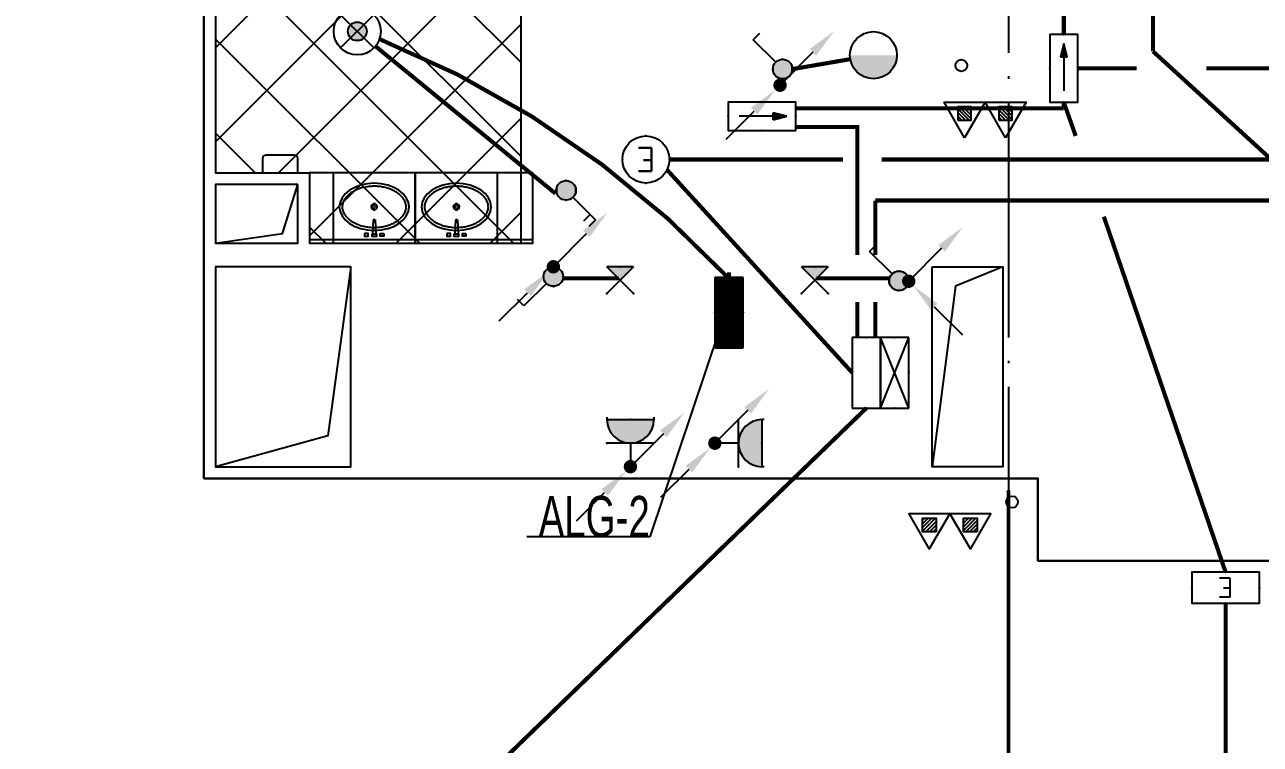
# Model space of a CAD drawing. Extents: x -292644 to 261407, y -12902 to 435090.
# Drawn here: x 120182 to 130700, y 69839 to 75959 of the extents above; entities that cross this region are included whole.
import ezdxf
from ezdxf.enums import TextEntityAlignment as Align
from ezdxf.xclip import XClip

# ---------------------------------------------------------------- set-up
doc = ezdxf.new("R2010")
doc.units = 0
doc.header["$LTSCALE"] = 1000
doc.header["$MEASUREMENT"] = 0
for name, pattern in [('104-10 轴网$0$DOTE', [2.4200000000000004, 2, -0.2, 0.02, -0.2]), ('DASH', [0.35, 0.25, -0.1]), ('X-104 8#10#平面_t3$0$109-34 轴网$0$L1$0$$AUDIT_BAD_LTYPE1', [0]), ('X-104 8#10#平面_t3$0$CACHE', [0.375, 0.25, -0.125]), ('X-104 8#10#平面_t3$0$DASH', [0.35, 0.25, -0.1])]:
    doc.linetypes.add(name, pattern=pattern)
doc.layers.get('0').update_dxf_attribs({"linetype": 'CONTINUOUS'})
for name, color, linetype in [('104-10 轴网$0$A_AXIS-轴线', 36, '104-10 轴网$0$DOTE'), ('DIM-箱柜', 3, 'CONTINUOUS'), ('EQUIP-插座', 3, 'CONTINUOUS'), ('EQUIP-照明', 3, 'CONTINUOUS'), ('EQUIP-箱柜', 3, 'CONTINUOUS'), ('LWIRE', 4, 'CONTINUOUS'), ('TEL_TEXT', 3, 'CONTINUOUS'), ('WIRE-应急', 2, 'DASH'), ('WIRE-照明', 1, 'CONTINUOUS'), ('X-104 8#10#平面_t3$0$A-E_栏杆', 232, 'CONTINUOUS'), ('X-104 8#10#平面_t3$0$A-FC', 242, 'X-104 8#10#平面_t3$0$CACHE'), ('X-104 8#10#平面_t3$0$A-I_卫-洁具', 241, 'CONTINUOUS'), ('X-104 8#10#平面_t3$0$A-O_分水线', 127, 'CONTINUOUS'), ('X-104 8#10#平面_t3$0$A-SUR_看线', 231, 'CONTINUOUS'), ('X-104 8#10#平面_t3$0$A-TECH_结构', 21, 'CONTINUOUS'), ('X-104 8#10#平面_t3$0$水-消火栓', 41, 'CONTINUOUS')]:
    doc.layers.add(name, color=color, linetype=linetype)
doc.layers.add('X-104 8#10#平面_t3$0$000套内', color=226, linetype='CONTINUOUS', lineweight=30, plot=False)
doc.layers.add('X-104 8#10#平面_t3$0$04-不打印_辅助线', color=165, linetype='CONTINUOUS', plot=False)
doc.layers.get('X-104 8#10#平面_t3$0$A-O_分水线').off()
doc.styles.add('_HZTXT', font='ROS', dxfattribs={"width": 0.8, "bigfont": 'JD'})
doc.styles.add('_TCH_LABEL', font='COMPLEX', dxfattribs={"bigfont": 'GBCBIG'})
doc.styles.add('_TEL_DIM', font='SIMPLEX', dxfattribs={"width": 0.7, "height": 3.5, "bigfont": 'HZTXT'})
doc.styles.get("Standard").update_dxf_attribs({"font": 'gbenor.shx', "bigfont": 'gbcbig.shx'})

# ---------------------------------------------------------------- blocks, each defined once
blk = doc.blocks.new('104-10 轴网')
at = {"layer": '104-10 轴网$0$A_AXIS-轴线', "linetype": '104-10 轴网$0$DOTE'}
blk.add_line((137229.5977508624, 40099.99999999987), (137229.5977508621, -6500.000000000186), dxfattribs=at)
blk = doc.blocks.new('X-104 8#10#平面_t3$0$meae')
for p, q in [((-215.039999999979, 0), (-243.7679999999818, 0)), ((-210, 5.039999999979045), (-210, 32.76000000000931)), ((-176.7359999999753, 0), (-204.9599999999627, 0)), ((-99.54815868195146, 8), (21.68149024352897, 14.3899337600451)), ((-99.54815868195146, -7.999999999941792), (-99.54815868195146, 8)), ((21.68149024352897, -14.3899337601033), (21.68149024352897, 14.3899337600451)), ((-210, -32.25599999999395), (-210, -5.039999999979045)), ((-99.54815868195146, -8.000000000058208), (21.68149024352897, -14.3899337601033))]:
    blk.add_line(p, q)
at = {"const_width": 0.8399999999999999}
blk.add_lwpolyline([(-209.5800000000163, -0.1400000000139698, -0.9999999999999999), (-210.4199999999837, -0.1400000000139698, -0.9999999999999999)], format="xyb", close=True, dxfattribs=at)
for points in [[(17.19145484233741, 81.35012003820157), (40, 81.35012003820157), (39.99999999994179, 51.35012003820157), (17.1914548422792, 51.35012003820157)], [(21.68149024352897, 21.35012003820157), (40, 21.35012003820157), (40, -21.35012003820157), (21.68149024352897, -21.35012003820157)], [(17.19145484233741, -81.35012003820157), (40, -81.35012003820157), (39.99999999994179, -51.35012003820157), (17.1914548422792, -51.35012003820157)]]:
    blk.add_lwpolyline(points, close=True)
blk.add_circle((-210, 0), 25.2)
blk.add_ellipse((-210, 0), major_axis=(0, -296.8388870928175), ratio=0.6737661697857759)
at = {"color": 8}
blk.add_open_spline([(-210, -271.838887092832), (-201.6286662275088, -271.838887092832), (-193.2556980797672, -270.8834744876949), (-176.5567826171755, -267.0318226981908), (-168.2292954665609, -264.1331208487391), (-151.7464247078751, -256.3412992825033), (-143.592075161112, -251.4461166422116), (-127.6688291439204, -239.6628589069005), (-119.9016611408442, -232.7743547918508), (-105.0053654383519, -217.100718463771), (-97.87740360945463, -208.3160983382841), (-84.50442564953119, -189.0367220979533), (-78.25994529254967, -178.5426552897552), (-66.86596525227651, -156.1005802754662), (-61.71665413689334, -144.1531549534993), (-52.68240508378949, -119.1104159536771), (-48.79751711455174, -106.0155586157343), (-42.41598126577446, -79.01830609660828), (-39.91934085072717, -65.11628590768669), (-36.39207964838715, -36.86706837144447), (-35.3614577781409, -22.5202054088586), (-34.79793056182098, 6.244822261855006), (-35.26502483320655, 20.66266644134885), (-37.68259151588427, 49.19399507466005), (-39.63306519814068, 63.30715293157846), (-44.95700291811954, 90.86129060061648), (-48.33046480413759, 104.3019146881416), (-56.39392556494568, 130.1611448710319), (-61.0838973345235, 142.5793309712317), (-71.62818411248736, 166.0733063118532), (-77.48238030000357, 177.1485642623738), (-90.15903716551838, 197.6798496269621), (-96.98112566315103, 207.1352148510632), (-111.3602107425686, 224.2113378457143), (-118.9163064261083, 231.8314545630128), (-134.510733252624, 245.1036245926516), (-142.547481424408, 250.7556368449004), (-158.868371842138, 260.0530890176306), (-167.1509793659789, 263.6999722997425), (-183.7976203592261, 269.0257272459567), (-192.162095878215, 270.7072330619558), (-208.8995512870024, 272.153067119536), (-217.2755150526064, 271.9185741905239), (-234.0031495776493, 269.526916392555), (-242.3573442720808, 267.3679324407713), (-258.9526960913208, 261.0731867576833), (-267.1936322519905, 256.9349128940958), (-283.3781850557425, 246.65468100406), (-291.3201072766096, 240.5117016318836), (-306.6623222918133, 226.2813428560039), (-314.0611830068519, 218.1942343084957), (-328.0653621423407, 200.2301868745126), (-334.6699371464783, 190.353927289194), (-346.859358667396, 169.044026111078), (-352.4439172392595, 157.6110181525), (-362.4072642970132, 133.476927122334), (-366.7859668953461, 120.7763437553076), (-374.1964356524404, 94.43610308453208), (-377.2281845823745, 80.79684587812517), (-381.8495765395346, 52.93462008907227), (-383.4392193020904, 38.71199739631265), (-385.1273327118251, 10.0537408667733), (-385.225804392132, -4.381569712015335), (-383.9285565786413, -33.08909023553133), (-382.5328362500295, -47.36097819061251), (-378.2902226594742, -75.36972922243876), (-375.4433290168527, -89.10625087702647), (-368.3874579074909, -115.6863969620317), (-364.1784936326439, -128.529630749661), (-354.5335200406262, -152.9902308470919), (-349.097582319926, -164.6071133053629), (-337.1786070214584, -186.3198765731067), (-330.6958189697471, -196.415140855941), (-316.9037533847149, -214.843760280055), (-309.5951420506462, -223.1764269854757), (-294.4000191528467, -237.9131964488188), (-286.5148495539906, -244.3169298697612), (-270.41386736813, -255.1213227973203), (-262.1997869724291, -259.5227866767091), (-245.6385630253353, -266.3373192788567), (-237.2919559226721, -268.7527736420161), (-222.6272707111784, -271.2949484957498), (-216.3134306632564, -271.838887092832), (-210, -271.838887092832)], degree=3, knots=[0, 0, 0, 0, 0.1541728099079682, 0.1541728099079682, 0.3083456198159364, 0.3083456198159364, 0.4625184297239047, 0.4625184297239047, 0.6166912396318729, 0.6166912396318729, 0.7708640495398411, 0.7708640495398411, 0.9250368594478093, 0.9250368594478093, 1.079209669355778, 1.079209669355778, 1.233382479263746, 1.233382479263746, 1.387555289171714, 1.387555289171714, 1.541728099079682, 1.541728099079682, 1.69590090898765, 1.69590090898765, 1.850073718895619, 1.850073718895619, 2.004246528803587, 2.004246528803587, 2.158419338711555, 2.158419338711555, 2.312592148619523, 2.312592148619523, 2.466764958527492, 2.466764958527492, 2.62093776843546, 2.62093776843546, 2.775110578343428, 2.775110578343428, 2.929283388251396, 2.929283388251396, 3.083456198159364, 3.083456198159364, 3.237629008067333, 3.237629008067333, 3.391801817975301, 3.391801817975301, 3.545974627883269, 3.545974627883269, 3.700147437791237, 3.700147437791237, 3.854320247699206, 3.854320247699206, 4.008493057607174, 4.008493057607174, 4.162665867515142, 4.162665867515142, 4.31683867742311, 4.31683867742311, 4.471011487331078, 4.471011487331078, 4.625184297239047, 4.625184297239047, 4.779357107147015, 4.779357107147015, 4.933529917054983, 4.933529917054983, 5.087702726962951, 5.087702726962951, 5.24187553687092, 5.24187553687092, 5.396048346778888, 5.396048346778888, 5.550221156686856, 5.550221156686856, 5.704393966594824, 5.704393966594824, 5.858566776502792, 5.858566776502792, 6.012739586410761, 6.012739586410761, 6.166912396318729, 6.166912396318729, 6.283185307179586, 6.283185307179586, 6.283185307179586, 6.283185307179586], dxfattribs=at)
at = {"layer": 'X-104 8#10#平面_t3$0$04-不打印_辅助线'}
blk.add_lwpolyline([(-499.9999999998836, -349.9999999999418), (-499.9999999998836, 350.0000000000582), (100.0000000001164, 350.0000000000582), (100.0000000001164, -349.9999999999418)], close=True, dxfattribs=at)
blk = doc.blocks.new('X-104 8#10#平面_t3$0$A-toilet-F2$0$A-toilet-F3$0$$plan$00000388')
for p, q in [((0, -220.78125), (0, 220.78125)), ((-211.7636100000016, 107.6506163835302), (-211.7636100000016, -107.6506388835276)), ((-202.5, -209.53125), (-202.5, 209.53125))]:
    blk.add_line(p, q)
blk.add_lwpolyline([(-202.4999999999999, -209.5312499999999), (-151.5815775000015, -220.9312574999972), (-102.2263650000007, -226.3893074999992), (-50.17650749999908, -226.3893074999992), (8.526512829121202e-14, -220.7812499999999)])
for centre, radius, start, end in [((-70.50223739520334, -1596.893304158019), 1822.905267548176, 91.22236801686525, 107.2477400730136), ((-76.17188249999913, -236.25), 463.3354349999999, 97.73994600000086, 105.8219819999994), ((-76.17188249999913, -236.25), 463.3354349999999, 80.5376779999934, 97.73994600000086), ((-562.4982811024126, -12.18639293920603), 163.5812782416205, 107.2477400730136, 159.5476091936029), ((-555.5449209055997, -23.26485846064998), 162.7261878014058, 104.7785650587778, 136.8542646013629), ((-443.4417002224786, -448.2021481943076), 602.2018211347165, 67.37374387746667, 104.7785650587778), ((-595.175017904075, 0), 128.7061108459815, 159.5476091936029, 200.4523908063857), ((-580.3665348804823, -1.124999869261956e-05), 128.7061108459815, 136.8542646013629, 223.1457353986371), ((-562.4982811024126, 12.18639293920603), 163.5812782416205, 200.4523908063857, 252.7522599269864), ((-555.5449209055997, 23.26483596065259), 162.7261878014058, 223.1457353986371, 255.2214349412222), ((-70.50223739520334, 1596.893304158019), 1822.905267548176, 252.7522599269864, 268.7776319831348), ((-443.4417002224786, 448.2021256943101), 602.2018211347165, 255.2214349412222, 292.6262561225334)]:
    blk.add_arc(centre, radius, start, end)
blk = doc.blocks.new('X-104 8#10#平面_t3$0$hgfasg')
at = {"layer": 'X-104 8#10#平面_t3$0$04-不打印_辅助线'}
blk.add_lwpolyline([(-450, 1599.999999999709), (450, 1599.999999999651), (450, -3.492459654808044e-10), (-450, -2.91038304567337e-10)], close=True, dxfattribs=at)
at = {"rotation": 270}
blk.add_blockref('X-104 8#10#平面_t3$0$A-toilet-F2$0$A-toilet-F3$0$$plan$00000388', (0, 0), dxfattribs=at)
blk = doc.blocks.new('X-104 8#10#平面_t3$0$hgfd')
at = {"color": 8}
for p, q in [((-38.49999971458601, 228.000000048185), (38.50000028541399, 227.9999999518077)), ((3.335953806526959e-07, 266.5000000000036), (2.372253220528364e-07, 189.5000000000036))]:
    blk.add_line(p, q, dxfattribs=at)
for points in [[(250, -3.504792402964085e-07), (-249.9999999999927, 3.504792402964085e-07), (-249.9999994917889, 406.0000003504792, -0.4142135623732199), (-199.9999994292011, 456.0000002878987), (-119.9999994292084, 456.0000001877597), (-119.9999994166865, 466.000000187767), (120.0000005833208, 465.9999998122548), (120.0000005708062, 455.9999998122548), (200.000000570777, 455.9999997121158, -0.414213562372991), (250.0000005081893, 405.9999996495353)], [(175.000000062566, 49.99999974339516), (-174.9999999374049, 50.00000025659756, -0.4142135623730927), (-199.9999999061183, 75.00000028789145), (-199.9999995230974, 381.0000002878987, -0.414213562373095), (-174.9999994917962, 406.0000002565976), (175.0000005082111, 405.9999997434024, -0.4142135623731322), (200.0000004769245, 380.9999997121085), (200.0000000938744, 74.99999971210127, -0.4142135623730573)], [(250, -3.504792402964085e-07), (-249.9999999999927, 3.504792402964085e-07), (-249.9999999686988, 25.00000035048652, -0.4142135623730971), (-224.9999999373977, 50.00000031918535), (225.0000000625878, 49.99999968082193, -0.4142135623730932), (250.0000000313012, 24.99999964952804)]]:
    blk.add_lwpolyline(points, format="xyb", close=True)
blk.add_lwpolyline([(120.0000005708062, 455.9999998122548), (200.000000570777, 455.9999997121158, -0.414213562373095), (250.0000005081893, 405.9999996495353), (250, -3.504792402964085e-07), (-249.9999999999927, 3.504792402964085e-07), (-249.9999994917889, 406.0000003504792, -0.4142135623730929), (-199.9999994292011, 456.0000002878987), (-119.9999994292084, 456.0000001877597)], format="xyb")
blk.add_lwpolyline([(120.0000005082184, 405.9999998122476), (-119.9999994917889, 406.0000001877524), (-119.9999994166865, 466.000000187767), (120.0000005833208, 465.9999998122548)], close=True)
blk.add_lwpolyline([(150.0000000876389, 69.99999977469633), (-149.9999999123756, 70.00000022531094, -0.4142135623730976), (-199.9999998497879, 120.0000002878915), (-199.9999995543913, 356.0000002878842, -0.414213562373095), (-149.9999994918035, 406.0000002253037), (150.0000005081965, 405.9999997746963, -0.414213562373095), (200.0000004456087, 355.9999997121085), (200.0000001502194, 119.9999997121231, -0.4142135623731096)], format="xyb", close=True, dxfattribs=at)
for centre, radius in [((-49.99999971457146, 228.0000000625914), 10), ((2.854139893315732e-07, 228.0000000000036), 35), ((50.00000028542127, 227.9999999374159), 10), ((-49.99999983975431, 128.0000000625841), 10), ((50.00000016025297, 127.9999999374159), 10)]:
    blk.add_circle(centre, radius)
blk.add_circle((2.854139893315732e-07, 228.0000000000036), 25, dxfattribs=at)
blk = doc.blocks.new('X-104 8#10#平面_t3$0$卫生间')
at = {"layer": 'X-104 8#10#平面_t3$0$A-I_卫-洁具', "ltscale": 0.1}
blk.add_lwpolyline([(29249.99997658384, 18300.0000078821), (31149.99997658456, 18300.00000788411), (31149.99997658456, 18900.00000788411), (29249.99997658384, 18900.0000078821)], close=True, dxfattribs=at)
blk.add_lwpolyline([(29249.9999765839, 18900.00000788417), (29249.9999765839, 18870.00000788417), (31149.99997652085, 18870.00000788397), (31149.99997652428, 18900.00000788411)], dxfattribs=at)
for points in [[(31549.99997658755, 18300.00000787908), (31249.99997658755, 18300.00000787908), (31249.99997658755, 18180.00000787896, 0.414213562373095), (31279.99997658755, 18150.00000787896), (31519.99997658755, 18150.00000787896, 0.414213562373095), (31549.99997658755, 18180.00000787896)], [(27649.9999765533, 12800.00000788734), (27649.9999765533, 13100.00000788734), (27769.99997655342, 13100.00000788734, -0.414213562373095), (27799.99997655342, 13070.00000788734), (27799.99997655342, 12830.00000788734, -0.414213562373095), (27769.99997655342, 12800.00000788734)]]:
    blk.add_lwpolyline(points, format="xyb", close=True, dxfattribs=at)
at = {"layer": 'X-104 8#10#平面_t3$0$A-I_卫-洁具'}
for points in [[(30074.99997657166, 15851.95678070415), (30074.99997657168, 15771.95678070415, 0.4142135623730523), (30094.99997657168, 15751.95678070415), (30134.99997657171, 15751.95678070415), (30134.99997657169, 15871.95678070415), (30094.99997657166, 15871.95678070415, 0.4142135623731306)], [(30974.99997657155, 15851.95678070412), (30974.99997657156, 15771.95678070412, 0.4142135623730523), (30994.99997657156, 15751.95678070412), (31034.99997657159, 15751.95678070412), (31034.99997657158, 15871.95678070412), (30994.99997657155, 15871.95678070412, 0.4142135623731306)], [(31889.99997657165, 15851.95678070426), (31889.99997657166, 15771.95678070426, 0.4142135623730523), (31909.99997657166, 15751.95678070426), (31949.99997657169, 15751.95678070426), (31949.99997657168, 15871.95678070426), (31909.99997657165, 15871.95678070426, 0.4142135623731306)], [(30974.99997657155, 14348.04323506608), (30974.99997657156, 14428.04323506608, -0.4142135623730523), (30994.99997657156, 14448.04323506608), (31034.99997657159, 14448.04323506608), (31034.99997657158, 14328.04323506608), (30994.99997657155, 14328.04323506608, -0.4142135623731306)], [(31889.99997657163, 14348.04323506594), (31889.99997657166, 14428.04323506594, -0.4142135623730523), (31909.99997657166, 14448.04323506594), (31949.99997657169, 14448.04323506594), (31949.99997657166, 14328.04323506594), (31909.99997657163, 14328.04323506594, -0.4142135623731306)]]:
    blk.add_lwpolyline(points, format="xyb", close=True, dxfattribs=at)
at = {"layer": 'X-104 8#10#平面_t3$0$A-I_卫-洁具', "ltscale": 0.1, "xscale": -1}
for name, p, rotation in [('X-104 8#10#平面_t3$0$meae', (29899.9999765845, 18800.00000788434), 270), ('X-104 8#10#平面_t3$0$meae', (30599.9999765845, 18800.00000788411), 270), ('X-104 8#10#平面_t3$0$hgfd', (29884.99997657168, 15000.00000755693), 180)]:
    blk.add_blockref(name, p, dxfattribs=dict(at, rotation=rotation))
for p in [(29699.99997657168, 15200.000007897), (30599.99997657168, 15200.00000788565), (31499.99997657168, 15200.00000788539)]:
    blk.add_blockref('X-104 8#10#平面_t3$0$hgfasg', p, dxfattribs=at)
at = {"layer": 'X-104 8#10#平面_t3$0$A-I_卫-洁具', "ltscale": 0.1, "rotation": 180}
for p in [(30599.99997657168, 15000.00000789596), (31499.99997657168, 15000.00000788481)]:
    blk.add_blockref('X-104 8#10#平面_t3$0$hgfasg', p, dxfattribs=at)
blk = doc.blocks.new('X-104 8#10#平面_t3$0$fdhggh')
at = {"layer": 'X-104 8#10#平面_t3$0$04-不打印_辅助线', "linetype": 'X-104 8#10#平面_t3$0$109-34 轴网$0$L1$0$$AUDIT_BAD_LTYPE1'}
h = blk.add_hatch(dxfattribs=at)
h.set_pattern_fill('多孔材料', color=256, scale=200)
h.set_pattern_definition([(45, (-111356.9507218324, 59400.00000000006), (-400.0004066222933, 400.0004066222933), []), (135, (-111356.9507218324, 59400.00000000006), (-400.0004066222933, -400.0004066222933), [])])
h.paths.add_polyline_path([(14350.00002345067, 81349.998361637), (10050.00002342873, 81349.998361637), (10050.00002342876, 74699.9983616371), (10850.00002341293, 74699.9983616371), (10850.00002341301, 74099.99836163205), (12650.00002341645, 74099.99836163194), (12650.00002341648, 76549.99838347366), (14350.00002344706, 76549.9983834708)])
blk.add_lwpolyline([(14350.00002345067, 81349.998361637), (10050.00002342873, 81349.998361637), (10050.00002342876, 74699.9983616371), (10850.00002341293, 74699.9983616371), (10850.00002341301, 74099.99836163205), (12650.00002341645, 74099.99836163194), (12650.00002341648, 76549.99838347366), (14350.00002344706, 76549.9983834708), (14350.00002345062, 81349.99836163704)], close=True, dxfattribs=at)
blk = doc.blocks.new('X-104 8#10#平面_t3$0$fdsgdfh')
at = {"layer": 'X-104 8#10#平面_t3$0$A-TECH_结构'}
for points in [[(10050.00002342812, 14699.99999211595), (10619.39593914832, 14782.85818737998), (10750.0000234124, 15199.99999212098)], [(11199.99999999703, 14499.99999211586), (11005.12674833491, 13061.95794338497), (10050.00002342826, 12799.99999250611)]]:
    blk.add_lwpolyline(points, dxfattribs=at)
at = {"layer": 'X-104 8#10#平面_t3$0$A-TECH_结构', "linetype": 'X-104 8#10#平面_t3$0$109-34 轴网$0$L1$0$$AUDIT_BAD_LTYPE1'}
for points in [[(10750.0000234124, 15199.99999212098), (10050.00002342812, 15199.99999212098), (10050.00002342812, 14699.99999211595), (10750.0000234124, 14699.99999211595)], [(11199.99999999686, 14499.99999211586), (10050.00002342826, 14499.99999211586), (10050.00002342826, 12799.99999250611), (11199.99999999686, 12799.99999250611)], [(16149.99999999524, 14499.99836163234), (16750.00000000237, 14499.99836163232), (16750.00000000237, 12799.9983620226), (16149.99999999524, 12799.99836202263)]]:
    blk.add_lwpolyline(points, close=True, dxfattribs=at)
blk.add_lwpolyline([(16750.00000000237, 14499.99836163232), (16349.02608525718, 14334.72744898006), (16149.99999999524, 12799.99836202263)], dxfattribs=at)
blk = doc.blocks.new('*U4906')
at = {"layer": 'X-104 8#10#平面_t3$0$A-E_栏杆'}
for points in [[(-5299.999999989996, 50), (0, 50)], [(-5299.999999989996, 0), (-599.9999999950014, 0)]]:
    blk.add_lwpolyline(points, dxfattribs=at)
at = {"layer": 'X-104 8#10#平面_t3$0$A-FC'}
for p, q in [((-150.1205822191259, 475.0000000123109), (-5135.222420518556, 474.9995015044406)), ((-5135.222420518556, 173.9195319662686), (-164.7775794651534, 173.9200283635582))]:
    blk.add_line(p, q, dxfattribs=at)
blk.add_lwpolyline([(0, 50), (-5299.999999990636, 50), (-5299.999999990636, 1250.000000000786), (0, 1250.000000000786)], close=True, dxfattribs=at)
at = {"layer": 'X-104 8#10#平面_t3$0$A-FC', "ltscale": 1000}
for points in [[(-5249.999999982399, 100.0000000116124), (-5249.999999984029, 250.0000000111468), (-5099.999999984262, 250.0000000130094), (-5099.999999983331, 200.0000000130094), (-5199.999999983331, 200.0000000111468), (-5199.999999982865, 150.0000000120781), (-5099.999999983098, 150.0000000130094), (-5099.999999982399, 100.0000000130094), (-5299.999999983796, 100.0000000041618), (-5299.999999987464, 550.0000000041618), (-5099.999999985193, 550.0000000130094), (-5099.999999984728, 500.0000000130094), (-5199.999999984728, 500.0000000120781), (-5199.999999983796, 450.0000000116124), (-5099.999999984029, 450.0000000125438), (-5099.999999984029, 400.0000000130094), (-5249.999999983796, 400.0000000111468), (-5249.999999985193, 550.0000000116124)], [(-50.00000000130967, 100.0000000071886), (-49.99999999967986, 250.000000006723), (-199.999999999447, 250.0000000085856), (-200.0000000003783, 200.0000000085856), (-100.0000000003783, 200.000000006723), (-100.000000000844, 150.0000000076543), (-200.0000000006112, 150.0000000085856), (-200.0000000013097, 100.0000000085856), (8.731149137020111e-11, 99.99999999973807), (3.754394128918648e-09, 549.9999999997381), (-199.9999999985157, 550.0000000085856), (-199.9999999989814, 500.0000000085856), (-99.99999999898137, 500.0000000076543), (-99.99999999991269, 450.0000000071886), (-199.9999999996799, 450.00000000812), (-199.9999999996799, 400.0000000085856), (-49.99999999991269, 400.000000006723), (-49.9999999985157, 550.0000000071886)]]:
    blk.add_lwpolyline(points, dxfattribs=at)
blk = doc.blocks.new('*U4907')
at = {"layer": 'X-104 8#10#平面_t3$0$A-E_栏杆'}
for points in [[(-4999.999979327851, 50), (0, 50)], [(-4999.999979327851, 0), (-299.999979332857, 0)]]:
    blk.add_lwpolyline(points, dxfattribs=at)
at = {"layer": 'X-104 8#10#平面_t3$0$A-FC'}
for p, q in [((-150.1205822191259, 475.0000000123109), (-4835.222399856411, 474.9995015044406)), ((-4835.222399856411, 173.9195319662686), (-164.7775794651534, 173.9200283635582))]:
    blk.add_line(p, q, dxfattribs=at)
blk.add_lwpolyline([(0, 50), (-4999.999979328491, 50), (-4999.999979328491, 1250.000000000786), (0, 1250.000000000786)], close=True, dxfattribs=at)
at = {"layer": 'X-104 8#10#平面_t3$0$A-FC', "ltscale": 1000}
for points in [[(-4949.999979320255, 100.0000000116124), (-4949.999979321885, 250.0000000111468), (-4799.999979322118, 250.0000000130094), (-4799.999979321186, 200.0000000130094), (-4899.999979321186, 200.0000000111468), (-4899.999979320721, 150.0000000120781), (-4799.999979320954, 150.0000000130094), (-4799.999979320255, 100.0000000130094), (-4999.999979321652, 100.0000000041618), (-4999.999979325319, 550.0000000041618), (-4799.999979323049, 550.0000000130094), (-4799.999979322583, 500.0000000130094), (-4899.999979322583, 500.0000000120781), (-4899.999979321652, 450.0000000116124), (-4799.999979321885, 450.0000000125438), (-4799.999979321885, 400.0000000130094), (-4949.999979321652, 400.0000000111468), (-4949.999979323049, 550.0000000116124)], [(-50.00000000130967, 100.0000000071886), (-49.99999999967986, 250.000000006723), (-199.999999999447, 250.0000000085856), (-200.0000000003783, 200.0000000085856), (-100.0000000003783, 200.000000006723), (-100.000000000844, 150.0000000076543), (-200.0000000006112, 150.0000000085856), (-200.0000000013097, 100.0000000085856), (8.731149137020111e-11, 99.99999999973807), (3.754394128918648e-09, 549.9999999997381), (-199.9999999985157, 550.0000000085856), (-199.9999999989814, 500.0000000085856), (-99.99999999898137, 500.0000000076543), (-99.99999999991269, 450.0000000071886), (-199.9999999996799, 450.00000000812), (-199.9999999996799, 400.0000000085856), (-49.99999999991269, 400.000000006723), (-49.9999999985157, 550.0000000071886)]]:
    blk.add_lwpolyline(points, dxfattribs=at)
blk = doc.blocks.new('*U4908')
at = {"layer": 'X-104 8#10#平面_t3$0$A-E_栏杆'}
for points in [[(-4699.998361631831, 50), (0, 50)], [(-4699.998361631831, 0), (0.001638363162783207, 0)]]:
    blk.add_lwpolyline(points, dxfattribs=at)
at = {"layer": 'X-104 8#10#平面_t3$0$A-FC'}
for p, q in [((-150.1205822191259, 475.0000000123109), (-4535.220782160392, 474.9995015044406)), ((-4535.220782160392, 173.9195319662686), (-164.7775794651534, 173.9200283635582))]:
    blk.add_line(p, q, dxfattribs=at)
blk.add_lwpolyline([(0, 50), (-4699.998361632472, 50), (-4699.998361632472, 1250.000000000786), (0, 1250.000000000786)], close=True, dxfattribs=at)
at = {"layer": 'X-104 8#10#平面_t3$0$A-FC', "ltscale": 1000}
for points in [[(-4649.998361624235, 100.0000000116124), (-4649.998361625865, 250.0000000111468), (-4499.998361626098, 250.0000000130094), (-4499.998361625167, 200.0000000130094), (-4599.998361625167, 200.0000000111468), (-4599.998361624701, 150.0000000120781), (-4499.998361624934, 150.0000000130094), (-4499.998361624235, 100.0000000130094), (-4699.998361625632, 100.0000000041618), (-4699.998361629299, 550.0000000041618), (-4499.998361627029, 550.0000000130094), (-4499.998361626564, 500.0000000130094), (-4599.998361626564, 500.0000000120781), (-4599.998361625632, 450.0000000116124), (-4499.998361625865, 450.0000000125438), (-4499.998361625865, 400.0000000130094), (-4649.998361625632, 400.0000000111468), (-4649.998361627029, 550.0000000116124)], [(-50.00000000130967, 100.0000000071886), (-49.99999999967986, 250.000000006723), (-199.999999999447, 250.0000000085856), (-200.0000000003783, 200.0000000085856), (-100.0000000003783, 200.000000006723), (-100.000000000844, 150.0000000076543), (-200.0000000006112, 150.0000000085856), (-200.0000000013097, 100.0000000085856), (8.731149137020111e-11, 99.99999999973807), (3.754394128918648e-09, 549.9999999997381), (-199.9999999985157, 550.0000000085856), (-199.9999999989814, 500.0000000085856), (-99.99999999898137, 500.0000000076543), (-99.99999999991269, 450.0000000071886), (-199.9999999996799, 450.00000000812), (-199.9999999996799, 400.0000000085856), (-49.99999999991269, 400.000000006723), (-49.9999999985157, 550.0000000071886)]]:
    blk.add_lwpolyline(points, dxfattribs=at)
blk = doc.blocks.new('X-104 8#10#平面_t3$0$dsrr')
at = {"layer": 'X-104 8#10#平面_t3$0$A-TECH_结构', "color": 2, "linetype": 'X-104 8#10#平面_t3$0$109-34 轴网$0$L1$0$$AUDIT_BAD_LTYPE1'}
blk.add_lwpolyline([(-6049.999999991735, 50.00002764243982), (-5649.999999991735, 50.00002764243982), (-5649.999999991735, -349.9999863076664), (-6049.999999991735, -349.9999863076664)], close=True, dxfattribs=at)
at = {"linetype": 'X-104 8#10#平面_t3$0$109-34 轴网$0$L1$0$$AUDIT_BAD_LTYPE1'}
for name, p, rotation in [('*U4907', (-5599.999999993452, 5050.00000697092), 90), ('*U4906', (-5649.999999990396, 150.0000276421779), 179.9999999999999)]:
    blk.add_blockref(name, p, dxfattribs=dict(at, rotation=rotation))
at = {"linetype": 'X-104 8#10#平面_t3$0$109-34 轴网$0$L1$0$$AUDIT_BAD_LTYPE1', "xscale": -1, "rotation": 270}
blk.add_blockref('*U4908', (-299.9999999975262, 5049.998361632315), dxfattribs=at)
blk = doc.blocks.new('X-104 8#10#平面_t3$0$$TWTSYS$00000546')
h = blk.add_hatch()
h.set_pattern_fill('ANSI31', color=256, scale=200, style=0)
h.set_pattern_definition([(45, (-38543.80223862439, -6670.830405693208), (-17.67766952966369, 17.67766952966369), [])])
h.paths.add_polyline_path([(-64.92232553117356, 173.7449990885525), (64.922325531159, 173.7449990885525), (64.922325531159, 43.90034802621994), (-64.92232553117356, 43.90034802621994)])
for points in [[(0, 343.6163707387423), (-198.3870041439732, 0), (198.3870041439732, 0)], [(-64.92232553117356, 173.7449990885525), (64.922325531159, 173.7449990885525), (64.922325531159, 43.90034802621994), (-64.92232553117356, 43.90034802621994)]]:
    blk.add_lwpolyline(points, close=True)
blk = doc.blocks.new('X-104 8#10#平面_t3$0$A$C46662BA1')
at = {"layer": 'X-104 8#10#平面_t3$0$水-消火栓'}
for centre in [(128154.7816785441, 75611.97543888733), (128586.9507452472, 71899.99999250595)]:
    blk.add_circle(centre, 50, dxfattribs=at)
at = {"layer": 'X-104 8#10#平面_t3$0$水-消火栓', "yscale": 0.88, "zscale": 0.88}
for p, xscale, rotation in [((128182.3701816009, 75299.9999921126), -0.88, 179.9999999999999), ((128531.5313088944, 75299.9999921126), -0.88, 179.9999999999999), ((127882.3701816031, 71799.9999925059), 0.88, 179.9999999999992), ((128231.5313088966, 71799.9999925059), 0.88, 179.9999999999992)]:
    blk.add_blockref('X-104 8#10#平面_t3$0$$TWTSYS$00000546', p, dxfattribs=dict(at, xscale=xscale, rotation=rotation))
blk = doc.blocks.new('X-104 8#10#平面_t3')
at = {"layer": 'X-104 8#10#平面_t3$0$000套内'}
blk.add_lwpolyline([(120156.9507218297, 88050.00001395628), (120156.9507218297, 84250.00001394973), (120056.9507218265, 84249.99999212043), (120056.9507218265, 81449.99999212037), (121706.9507452614, 81449.99999212037), (121706.9507452614, 72099.99999250575), (128806.9507452472, 72099.99999250573), (128806.9507452472, 71400.00001392835), (132006.9507218291, 71400.00001392834), (132006.9507218291, 58750.00001395626), (120806.9507218268, 58750.00001395631), (120806.9507218268, 55950.00001387135), (106906.9507218297, 55950.00001387132), (106906.9507218297, 71500.00001395628), (106906.950721829, 76850.00001395635), (108306.9507218577, 76850.00001395638), (108306.9507218577, 88050.00001395628)], close=True, dxfattribs=at)
at = {"layer": 'X-104 8#10#平面_t3$0$A-SUR_看线', "linetype": 'X-104 8#10#平面_t3$0$DASH', "ltscale": 2, "const_width": 30}
blk.add_lwpolyline([(128556.9507218327, 59800.00001394926), (128556.9507218326, 71999.9983759723)], dxfattribs=at)
at = {"linetype": 'X-104 8#10#平面_t3$0$109-34 轴网$0$L1$0$$AUDIT_BAD_LTYPE1'}
for name, p in [('X-104 8#10#平面_t3$0$fdhggh', (111756.9507218327, -2.91038304567337e-10)), ('X-104 8#10#平面_t3$0$fdsgdfh', (111756.9507218327, 59399.99999999948)), ('X-104 8#10#平面_t3$0$dsrr', (136956.9507218328, 76200.00001394968))]:
    blk.add_blockref(name, p, dxfattribs=at)
ref = blk.add_blockref('104-10 轴网', (-8672.647029029147, 59400.00000000004), dxfattribs=at)
XClip(ref).set_block_clipping_path([(104379.59775086239, -11899.999999999955), (178479.5977508624, 45500.000000000044)])
at = {"linetype": 'X-104 8#10#平面_t3$0$109-34 轴网$0$L1$0$$AUDIT_BAD_LTYPE1', "rotation": 180}
blk.add_blockref('X-104 8#10#平面_t3$0$卫生间', (153756.950721833, 92999.99999999956), dxfattribs=at)
at = {"layer": 'X-104 8#10#平面_t3$0$A-O_分水线', "linetype": 'X-104 8#10#平面_t3$0$109-34 轴网$0$L1$0$$AUDIT_BAD_LTYPE1'}
blk.add_blockref('X-104 8#10#平面_t3$0$A$C46662BA1', (0, -2.91038304567337e-11), dxfattribs=at)
blk = doc.blocks.new('$equip$00001151')
blk.add_circle((0, 0.5), 0.5)
for points in [[(0.4330127085668209, 0.2500000115614966), (-0.4330126952190767, 0.2499999884385034), (0.5, 0.5000000133477442), (-0.5, 0.4999999866522558)], [(0.2500000115578587, 0.0669873047809233), (-0.2499999884421413, 0.06698729143317905), (0.4330127085668209, 0.2500000115614966), (-0.4330126952190767, 0.2499999884385034)], [(1.334774424321949e-08, 0), (1.334774424321949e-08, 0), (0.2500000115578587, 0.0669873047809233), (-0.2499999884421413, 0.06698729143317905)]]:
    blk.add_solid(points)
at = {"flags": 9}
blk.add_attdef('A', (0, 0), '', height=2e-05, dxfattribs=at)
blk = doc.blocks.new('$equip$00001424')
for p, q in [((-0.75, 0), (0.75, 0.5999999999985448)), ((-0.75, 0.5999999999985448), (0.75, 0)), ((0.75, 0.5999999999985448), (-0.75, 0.5999999999985448)), ((-0.75, 0.5999999999985448), (-0.75, 0)), ((0.75, 0), (0.75, 0.5999999999985448)), ((-0.75, 0), (0.75, 0))]:
    blk.add_line(p, q)
for p in [(0, 0.5999999999985448), (-0.75, 0.2999999999992724), (0.75, 0.2999999999992724), (0, 0)]:
    blk.add_point(p)
at = {"style": '_TCH_LABEL', "flags": 9}
blk.add_attdef('A', (0, 0), '', height=2e-05, dxfattribs=at)
blk = doc.blocks.new('$equip$00001413')
for p, q in [((0.75, 0.5999999999985448), (-0.75, 0.5999999999985448)), ((-0.75, 0.5999999999985448), (-0.75, 0)), ((0.75, 0), (0.75, 0.5999999999985448)), ((-0.75, 0), (0.75, 0))]:
    blk.add_line(p, q)
for p in [(0, 0.5999999999985448), (-0.75, 0.2999999999992724), (0.75, 0.2999999999992724), (0, 0)]:
    blk.add_point(p)
at = {"style": '_TCH_LABEL', "flags": 9}
blk.add_attdef('A', (0, 0), '', height=2e-05, dxfattribs=at)
blk = doc.blocks.new('$equip$00001962')
for p, q in [((0.1473139127519971, 0.3556472460822988), (0.625000000003638, 0.8333333333339397)), ((0.625000000003638, 0.8333333333339397), (0.7664213562420628, 0.6919119770955149))]:
    blk.add_line(p, q)
blk.add_circle((3.637978807091713e-12, 0.2083333333339397), 0.2083333333334168)
for p in [(1.091393642127514e-11, 0.4166666666660603), (-0.2083333333284827, 0.2083333333375776), (1.091393642127514e-11, 0), (0.2083333333393966, 0.2083333333375776)]:
    blk.add_point(p)
for points in [[(-0.1804219591176661, 0.312500000001819), (0.1804219591249421, 0.312500000001819), (-0.2083333333284827, 0.2083333333339397), (0.2083333333357587, 0.2083333333339397)], [(-0.1041666666642413, 0.3887552924552438), (0.1041666666715173, 0.3887552924552438), (-0.1804219591176661, 0.312500000001819), (0.1804219591249421, 0.312500000001819)], [(3.637978807091713e-12, 0.4166666666660603), (3.637978807091713e-12, 0.4166666666660603), (-0.1041666666642413, 0.3887552924552438), (0.1041666666715173, 0.3887552924552438)], [(-0.1804219591176661, 0.1041666666660603), (0.1804219591249421, 0.1041666666660603), (-0.2083333333284827, 0.2083333333339397), (0.2083333333357587, 0.2083333333339397)], [(-0.1041666666642413, 0.02791137421263556), (0.1041666666715173, 0.02791137421263556), (-0.1804219591176661, 0.1041666666660603), (0.1804219591249421, 0.1041666666660603)], [(3.637978807091713e-12, 1.818989403545856e-12), (3.637978807091713e-12, 1.818989403545856e-12), (-0.1041666666642413, 0.02791137421263556), (0.1041666666715173, 0.02791137421263556)]]:
    blk.add_solid(points)
at = {"layer": 'TEL_TEXT', "style": '_TEL_DIM', "flags": 1}
blk.add_attdef('A', text='', height=2e-05, dxfattribs=at).set_placement((0, 0), align=Align.MIDDLE_CENTER)
blk = doc.blocks.new('$equip$00001154')
for p, q in [((0, 0.2828427124768496), (0, -0.2828427124768496)), ((0, 0.2828427124768496), (0.5656854249500611, -0.2828427124768496)), ((0.5656854249500611, 0.2828427124768496), (0, -0.2828427124768496))]:
    blk.add_line(p, q)
for p in [(0.5656854249500611, 0.2828427124768496), (0, 0.004449836778803729), (0.2828427124732116, 0), (0.5656854249500611, -0.2828427124768496)]:
    blk.add_point(p)
blk.add_solid([(0, -0.2828427124768496), (0.2828427124732116, 0), (0, 0.2828427124768496)])
at = {"layer": 'TEL_TEXT', "style": '_TEL_DIM', "flags": 1}
blk.add_attdef('A', text='', height=2e-05, dxfattribs=at).set_placement((0, 0), align=Align.MIDDLE_CENTER)
blk = doc.blocks.new('$equip$00001147')
blk.add_circle((0, 0), 0.5)
at = {"flags": 9}
blk.add_attdef('A', (0, 0), '', height=2e-05, dxfattribs=at)
blk = doc.blocks.new('$equip_U$00000361(HT0843)')
for p in [(0, 0.500000000001819), (-0.5, 1.818989403545856e-12), (0.5, 1.818989403545856e-12), (0, -0.499999999998181)]:
    blk.add_point(p)
blk.add_blockref('$equip$00001147', (0, 1.818989403545856e-12))
at = {"color": 7, "style": '_TEL_DIM'}
blk.add_attdef('$TEXT$', text='', height=0.5, dxfattribs=at).set_placement((0, 1.818989403545856e-12), align=Align.MIDDLE_CENTER)
at = {"color": 7, "style": '_TEL_DIM', "flags": 1}
for tag in ['REMARK', 'A']:
    blk.add_attdef(tag, text='', height=2.5e-05, dxfattribs=at).set_placement((0, 1.818989403545856e-12), align=Align.MIDDLE_CENTER)
blk = doc.blocks.new('$TelecSys$00000080')
for p, q in [((-0.7000000000007276, -0.7000000000007276), (0, 0)), ((0.1041666666678793, 0.1041666666660603), (0.1041666666678793, 0.1041666666660603)), ((-0.1041666666678793, -0.1041666666660603), (-0.1041666666678793, -0.1041666666660603))]:
    blk.add_line(p, q)
at = {"const_width": 0.1425}
blk.add_lwpolyline([(0.07125000000087311, 0, 1), (-0.07125000000087311, 0, 1)], format="xyb", close=True, dxfattribs=at)
blk.add_solid([(-0.6300000000010186, -0.7700000000004366), (-0.7700000000004366, -0.6299999999991996), (-1.150000000001455, -1.149999999999636)])
at = {"width": 0.8, "flags": 9}
blk.add_attdef('A', (0, 0), '', height=2e-05, rotation=180, dxfattribs=at)
blk = doc.blocks.new('$TelecSys$00000078')
for p, q in [((1.150000000001455, 1.149999999999636), (0.5499999999992724, 0.5499999999992724)), ((0.1041666666678793, 0.1041666666660603), (0.1041666666678793, 0.1041666666660603)), ((-0.1041666666678793, -0.1041666666660603), (-0.1041666666678793, -0.1041666666660603))]:
    blk.add_line(p, q)
at = {"const_width": 0.1425}
blk.add_lwpolyline([(-0.07125000000087311, 0, 1), (0.07125000000087311, 0, 1)], format="xyb", close=True, dxfattribs=at)
blk.add_solid([(0.6199999999989814, 0.4799999999995634), (0.4799999999995634, 0.6200000000008004), (0.09999999999854481, 0.1000000000003638)])
at = {"width": 0.8, "flags": 9}
blk.add_attdef('A', (0, 0), '', height=2e-05, dxfattribs=at)
blk = doc.blocks.new('$equip$00001149')
for p, q in [((-0.353553390592424, 0.353553390592424), (0.353553390592424, -0.353553390592424)), ((0.353553390592424, 0.353553390592424), (-0.353553390592424, -0.353553390592424))]:
    blk.add_line(p, q)
for radius in [0.5, 0.2]:
    blk.add_circle((0, 0), radius)
for points in [[(-0.1732050807586347, 0.09999999999854481), (0.1732050807586347, 0.09999999999854481), (-0.2000000000007276, 0), (0.2000000000007276, 0)], [(-0.1732050807586347, -0.09999999999854481), (0.1732050807586347, -0.09999999999854481), (-0.2000000000007276, 0), (0.2000000000007276, 0)], [(-0.09999999999854481, 0.1732050807586347), (0.09999999999854481, 0.1732050807586347), (-0.1732050807586347, 0.09999999999854481), (0.1732050807586347, 0.09999999999854481)], [(0, 0.2000000000007276), (0, 0.2000000000007276), (-0.09999999999854481, 0.1732050807586347), (0.09999999999854481, 0.1732050807586347)], [(-0.09999999999854481, -0.1732050807586347), (0.09999999999854481, -0.1732050807586347), (-0.1732050807586347, -0.09999999999854481), (0.1732050807586347, -0.09999999999854481)], [(0, -0.2000000000007276), (0, -0.2000000000007276), (-0.09999999999854481, -0.1732050807586347), (0.09999999999854481, -0.1732050807586347)]]:
    blk.add_solid(points)
at = {"flags": 9}
blk.add_attdef('A', (0, 0), '', height=2e-05, dxfattribs=at)
blk = doc.blocks.new('*X1456')
at = {"color": 0}
for p, q in [((-250, 32.84271247461896), (-82.84271247461896, 200)), ((-250, 68.19805153394634), (-118.1980515339463, 200)), ((-250, 103.5533905932737), (-153.5533905932737, 200)), ((-250, 138.9087296526011), (-188.9087296526011, 200)), ((-250, 174.2640687119285), (-224.2640687119285, 200)), ((-247.4873734152916, 0), (-47.48737341529158, 200)), ((-212.1320343559642, 0), (-12.13203435596424, 200)), ((-176.7766952966369, 0), (23.22330470336314, 200)), ((-141.4213562373095, 0), (58.57864376269053, 200)), ((-106.0660171779821, 0), (93.93398282201788, 200)), ((-70.71067811865474, 0), (129.2893218813453, 200)), ((-35.35533905932737, 0), (164.6446609406726, 200)), ((0, 0), (200, 200)), ((35.35533905932737, 0), (235.3553390593274, 200)), ((70.71067811865474, 0), (250, 179.2893218813453)), ((106.0660171779821, 0), (250, 143.9339828220179)), ((141.4213562373095, 0), (250, 108.5786437626905)), ((176.7766952966369, 0), (250, 73.22330470336315)), ((212.1320343559642, 0), (250, 37.86796564403577)), ((247.4873734152916, 0), (250, 2.512626584708425))]:
    blk.add_line(p, q, dxfattribs=at)
blk = doc.blocks.new('$equip$00001421')
for p, q in [((0.75, 0.5999999999985448), (-0.75, 0.5999999999985448)), ((-0.75, 0.5999999999985448), (-0.75, 0)), ((0.75, 0), (0.75, 0.5999999999985448)), ((-0.75, 0), (0.75, 0))]:
    blk.add_line(p, q)
at = {"const_width": 0.6000000000000001}
blk.add_lwpolyline([(-0.75, 0.2999999999992724), (0.75, 0.2999999999992724)], dxfattribs=at)
for p in [(0, 0.5999999999985448), (-0.75, 0.2999999999992724), (0.75, 0.2999999999992724), (0, 0)]:
    blk.add_point(p)
at = {"xscale": 0.00300000000061118, "yscale": 0.00300000000061118, "zscale": 0.00300000000061118}
blk.add_blockref('*X1456', (0, 0), dxfattribs=at)
at = {"style": '_TCH_LABEL', "flags": 9}
blk.add_attdef('A', (0, 0), '', height=2e-05, dxfattribs=at)
blk = doc.blocks.new('$equip$00002534')
for p, q in [((-0.7200000000011642, 0.6599999999998545), (-0.7200000000011642, 0)), ((0.7200000000011642, 0.6599999999998545), (-0.7200000000011642, 0.6599999999998545)), ((0.7200000000011642, 0), (0.7200000000011642, 0.6599999999998545)), ((-0.7200000000011642, 0), (0.7200000000011642, 0))]:
    blk.add_line(p, q)
blk.add_lwpolyline([(-0.7200000000011642, 0.6599999999998545), (-0.7200000000011642, 0), (0.7200000000011642, 0), (0.7200000000011642, 0.6599999999998545), (-0.7200000000011642, 0.6599999999998545), (-0.7200000000011642, 0)])
for p in [(0, 0.6599999999998545), (-0.7200000000011642, 0.3299999999981083), (0.7200000000011642, 0.3299999999981083), (0, 0)]:
    blk.add_point(p)
at = {"color": 7, "style": '_TEL_DIM'}
blk.add_attdef('$TEXT$', text='', height=0.4, dxfattribs=at).set_placement((0, 0.3299999999981083), align=Align.MIDDLE_CENTER)
at = {"color": 7, "style": '_TEL_DIM', "flags": 1}
blk.add_attdef('A', text='', height=2e-05, dxfattribs=at).set_placement((0, 0), align=Align.MIDDLE_CENTER)
blk = doc.blocks.new('$equip$00002541')
blk.add_hatch(color=256).paths.add_polyline_path([(-0.2400000000016007, 0.3719999999993888), (-0.5280000000020664, 0.2999999999992724), (-0.2400000000016007, 0.227999999999156)])
for p, q in [((-0.7199999999975262, 0.5999999999949068), (-0.7199999999975262, 0)), ((0.7199999999975262, 0.5999999999949068), (-0.7199999999975262, 0.5999999999949068)), ((0.7199999999975262, 0), (0.7199999999975262, 0.5999999999949068)), ((-0.2400000000016007, 0.3719999999993888), (-0.5280000000020664, 0.2999999999992724)), ((-0.5280000000020664, 0.2999999999992724), (-0.2400000000016007, 0.227999999999156)), ((-0.2400000000016007, 0.3719999999993888), (-0.2400000000016007, 0.227999999999156)), ((-0.7199999999975262, 0), (0.7199999999975262, 0))]:
    blk.add_line(p, q)
at = {"color": 7}
blk.add_line((-0.4800000000032014, 0.2999999999992724), (0.4800000000032014, 0.2999999999992724), dxfattribs=at)
blk.add_lwpolyline([(-0.7199999999975262, 0.5999999999949068), (-0.7199999999975262, 0), (0.7199999999975262, 0), (0.7199999999975262, 0.5999999999949068), (-0.7199999999975262, 0.5999999999949068), (-0.7199999999975262, 0)])
for p in [(0, 0.5999999999949068), (-0.7199999999975262, 0.2999999999956344), (0.7199999999975262, 0.2999999999956344), (0, 0)]:
    blk.add_point(p)
at = {"color": 7, "style": '_TEL_DIM', "flags": 1}
blk.add_attdef('A', text='', height=2e-05, dxfattribs=at).set_placement((0, 0), align=Align.MIDDLE_CENTER)
blk = doc.blocks.new('$equip$00001237')
for p, q in [((-0.5, 1.05000000000291), (-0.5, 1)), ((-0.5, 1), (0.5, 1)), ((0.5, 1.05000000000291), (0.5, 1)), ((0.5, 0.5), (-0.5, 0.5)), ((0, 0.5), (0, 0))]:
    blk.add_line(p, q)
blk.add_arc((0, 1), 0.500000000000025, 180, 0)
for p in [(0, 1), (-0.5, 0.5), (0.5, 0.5), (0, 0)]:
    blk.add_point(p)
for points in [[(0.4330127018911298, 0.75), (-0.4330127018911298, 0.75), (0.5, 1), (-0.5, 1)], [(0.25, 0.5669872981088702), (-0.25, 0.5669872981088702), (0.4330127018911298, 0.75), (-0.4330127018911298, 0.75)], [(0, 0.5), (0, 0.5), (0.25, 0.5669872981088702), (-0.25, 0.5669872981088702)]]:
    blk.add_solid(points)
at = {"flags": 9}
blk.add_attdef('A', (0, 0), '', height=2e-05, dxfattribs=at)
blk = doc.blocks.new('$equip$00001963')
for p, q in [((0.1473139127447212, 0.3556472460822988), (0.624999999996362, 0.8333333333339397)), ((0.624999999996362, 0.8333333333339397), (0.7664213562347868, 0.6919119770955149)), ((0.5118629150056222, 0.7201962483431998), (0.653284271244047, 0.578774892108413))]:
    blk.add_line(p, q)
blk.add_circle((-3.637978807091713e-12, 0.2083333333339397), 0.2083333333334168)
for p in [(0, 0.4166666666660603), (-0.2083333333393966, 0.2083333333375776), (0, 0), (0.2083333333284827, 0.2083333333375776)]:
    blk.add_point(p)
for points in [[(-0.1804219591249421, 0.312500000001819), (0.1804219591176661, 0.312500000001819), (-0.2083333333357587, 0.2083333333339397), (0.2083333333284827, 0.2083333333339397)], [(-0.1041666666715173, 0.3887552924552438), (0.1041666666642413, 0.3887552924552438), (-0.1804219591249421, 0.312500000001819), (0.1804219591176661, 0.312500000001819)], [(-3.637978807091713e-12, 0.4166666666660603), (-3.637978807091713e-12, 0.4166666666660603), (-0.1041666666715173, 0.3887552924552438), (0.1041666666642413, 0.3887552924552438)], [(-0.1804219591249421, 0.1041666666660603), (0.1804219591176661, 0.1041666666660603), (-0.2083333333357587, 0.2083333333339397), (0.2083333333284827, 0.2083333333339397)], [(-0.1041666666715173, 0.02791137421263556), (0.1041666666642413, 0.02791137421263556), (-0.1804219591249421, 0.1041666666660603), (0.1804219591176661, 0.1041666666660603)], [(-3.637978807091713e-12, 1.818989403545856e-12), (-3.637978807091713e-12, 1.818989403545856e-12), (-0.1041666666715173, 0.02791137421263556), (0.1041666666642413, 0.02791137421263556)]]:
    blk.add_solid(points)
at = {"layer": 'TEL_TEXT', "style": '_TEL_DIM', "flags": 1}
blk.add_attdef('A', text='', height=2e-05, dxfattribs=at).set_placement((0, 0), align=Align.MIDDLE_CENTER)

msp = doc.modelspace()

# ---------------------------------------------------------------- linework, layer by layer
at = {"layer": 'DIM-箱柜'}
for p, q in [((126100.1841486323, 73374.12852233743), (125502.2210367667, 71602.79296030827)), ((125502.2210367667, 71602.79296030827), (124455.8523942042, 71602.79296030827))]:
    msp.add_line(p, q, dxfattribs=at)
at = {"layer": 'DIM-箱柜', "const_width": 40}
msp.add_lwpolyline([(126112.0233761319, 73390.24784900493, 1), (126088.3449211328, 73358.00919566992, 1)], format="xyb", close=True, dxfattribs=at)
at = {"layer": 'WIRE-应急', "linetype": 'DASH', "const_width": 35}
for points in [[(129774.6325928119, 84034.85183623283), (129026.9507452464, 84034.85183623283), (129026.9507452454, 75875.25135065011)], [(129786.2329982194, 78779.2425042355), (129786.2329982194, 75732.37749423775)], [(130791.2281387342, 74814.60404537107), (129786.2329982194, 75732.37749423775)], [(129146.9507452452, 75587.2513506511), (129648.5638351801, 75587.2513506511)], [(130241.7389198754, 75587.2513506511), (137835.5841172753, 75587.25135065109)], [(129026.9507452454, 75299.25135065209), (129026.9507452456, 75247.38629524669)], [(129026.9507452462, 75299.25135065209), (129128.3550576579, 75012.72883658444)], [(126744.9507452788, 75247.38629524391), (129026.9507452456, 75247.38629524669)], [(127270.4371467066, 74001.48590809842), (127270.4371467066, 75089.50296344854), (126744.9507452788, 75089.50296344854)], [(125669.964019833, 74812.7288365844), (127146.9533910645, 74812.72883658444)], [(127477.8028187469, 74812.72883658444), (130791.2369299474, 74812.7288365844)], [(127226.9533910647, 72998.53149552703), (125649.7133880931, 74725.03525295311)], [(127423.46494738, 74001.48590809842), (127423.46494738, 74463.51602128347)], [(127423.46494738, 74463.51602128347), (138404.7917863276, 74463.51602128346)], [(129368.0634137077, 74326.3935650648), (130404.4777467625, 71302.61553806941)], [(125236.7860371006, 73801.4859080983), (124763.892649563, 73801.48590809833)], [(127545.8689992392, 73801.48590809833), (126921.5780004162, 73801.4859080983)], [(127270.4371467066, 73298.53149552703), (127270.4371467066, 73601.48590809842)], [(127423.46494738, 73497.31923743142), (127423.46494738, 73601.48590809842)], [(127423.4649473798, 73298.53149552703), (127423.46494738, 73497.31923743142)], [(127346.9533910644, 72698.53149552703), (124217.7962233528, 69672.25078410884)], [(130404.4777467625, 71038.61553806947), (130404.4777467625, 65217.95474319703)]]:
    msp.add_lwpolyline(points, dxfattribs=at)
at = {"layer": 'WIRE-照明', "linetype": 'Continuous', "const_width": 35}
msp.add_lwpolyline([(126176.7526833192, 73800.4026937437, 0.1095287677105508), (123201.7151389883, 75836.93020388421)], format="xyb", dxfattribs=at)
for points in [[(124699.8013767863, 74523.31655528386), (123167.6621969483, 75776.07879393033)], [(127209.8459717401, 75666.10655042801), (126717.1149233729, 75581.3834385663)], [(126176.752689584, 73810.0008239943), (126176.7526895842, 73851.59058503479)]]:
    msp.add_lwpolyline(points, dxfattribs=at)

# ---------------------------------------------------------------- block references
msp.add_blockref('X-104 8#10#平面_t3', (0, 0))
at = {"layer": 'EQUIP-插座', "xscale": 400, "yscale": 400, "zscale": 400}
msp.add_blockref('$equip$00001237', (125338.4511199921, 72199.99836202207), dxfattribs=at)
at = {"layer": 'EQUIP-插座', "xscale": 400, "yscale": 400, "zscale": 400, "rotation": 270}
msp.add_blockref('$equip$00001237', (126056.7500203485, 72399.99836202207), dxfattribs=at)
at = {"layer": 'EQUIP-照明', "xscale": 400, "yscale": 400, "zscale": 400}
for name, p, rotation in [('$equip$00001149', (123012.8308168268, 75902.6775448312), 180), ('$equip$00001962', (126717.1149233729, 75581.38343856194), 89.99999999999999), ('$equip$00002541', (128906.9507452472, 75587.2513506511), 270), ('$equip$00002541', (126456.9507452798, 75299.99836162558), 180), ('$equip$00001963', (124706.9507452491, 74549.99836163167), 270), ('$equip$00001962', (127706.9533910635, 73780.6525747633), 89.9999999999999), ('$equip$00001962', (124681.9534144847, 73899.99837839665), 180), ('$equip$00001154', (125251.4106517923, 73899.99837839666), 270), ('$equip$00001154', (126906.9533857244, 73899.99837839666), 270)]:
    msp.add_blockref(name, p, dxfattribs=dict(at, rotation=rotation))
msp.add_blockref('$equip$00001151', (127406.9534145153, 75499.99837839046), dxfattribs=at)
at = {"layer": 'EQUIP-照明', "xscale": 400, "yscale": 400, "zscale": 400, "rotation": 180}
for name, p in [('$equip_U$00000361(HT0843)', (125469.964019833, 74812.72883658513)), ('$equip$00002534', (130404.4777467625, 71302.61553806941))]:
    msp.add_blockref(name, p, dxfattribs=at).add_auto_attribs({'$TEXT$': 'E'})
at = {"layer": 'EQUIP-箱柜', "xscale": 400, "yscale": 400, "zscale": 400}
for name, p, rotation in [('$equip$00001421', (126056.7526895843, 73510.0008239943), 270), ('$equip$00001413', (127466.9533910641, 72998.53149552703), 89.99999999999999), ('$equip$00001424', (127706.9533910635, 72998.53149552703), 89.99999999999999)]:
    msp.add_blockref(name, p, dxfattribs=dict(at, rotation=rotation))
at = {"layer": 'LWIRE', "yscale": 400, "zscale": 400, "rotation": 180}
for name, p, xscale in [('$TelecSys$00000080', (126611.7728394709, 75444.53644969665), 400), ('$TelecSys$00000078', (126611.7728394709, 75444.53644969665), 400), ('$TelecSys$00000080', (124681.9534144803, 73899.99837839665), 400), ('$TelecSys$00000080', (127706.8848926639, 73777.27445282077), 400), ('$TelecSys$00000078', (124681.9534144803, 73899.99837839665), 400), ('$TelecSys$00000078', (127706.8848926639, 73777.27445282077), -400), ('$TelecSys$00000080', (126056.7500203488, 72399.99836202241), 400), ('$TelecSys$00000080', (125338.4511199921, 72199.99836202207), 400), ('$TelecSys$00000078', (126056.7500203485, 72399.99836202209), 400), ('$TelecSys$00000078', (125338.4511199921, 72199.99836202207), 400)]:
    msp.add_blockref(name, p, dxfattribs=dict(at, xscale=xscale))

# ---------------------------------------------------------------- texts
at = {"layer": 'TEL_TEXT', "style": '_HZTXT', "width": 0.7}
msp.add_text('ALG-2', height=350, dxfattribs=at).set_placement((124556.5492211943, 71600.88698347472))

doc.saveas('drawing.dxf')
